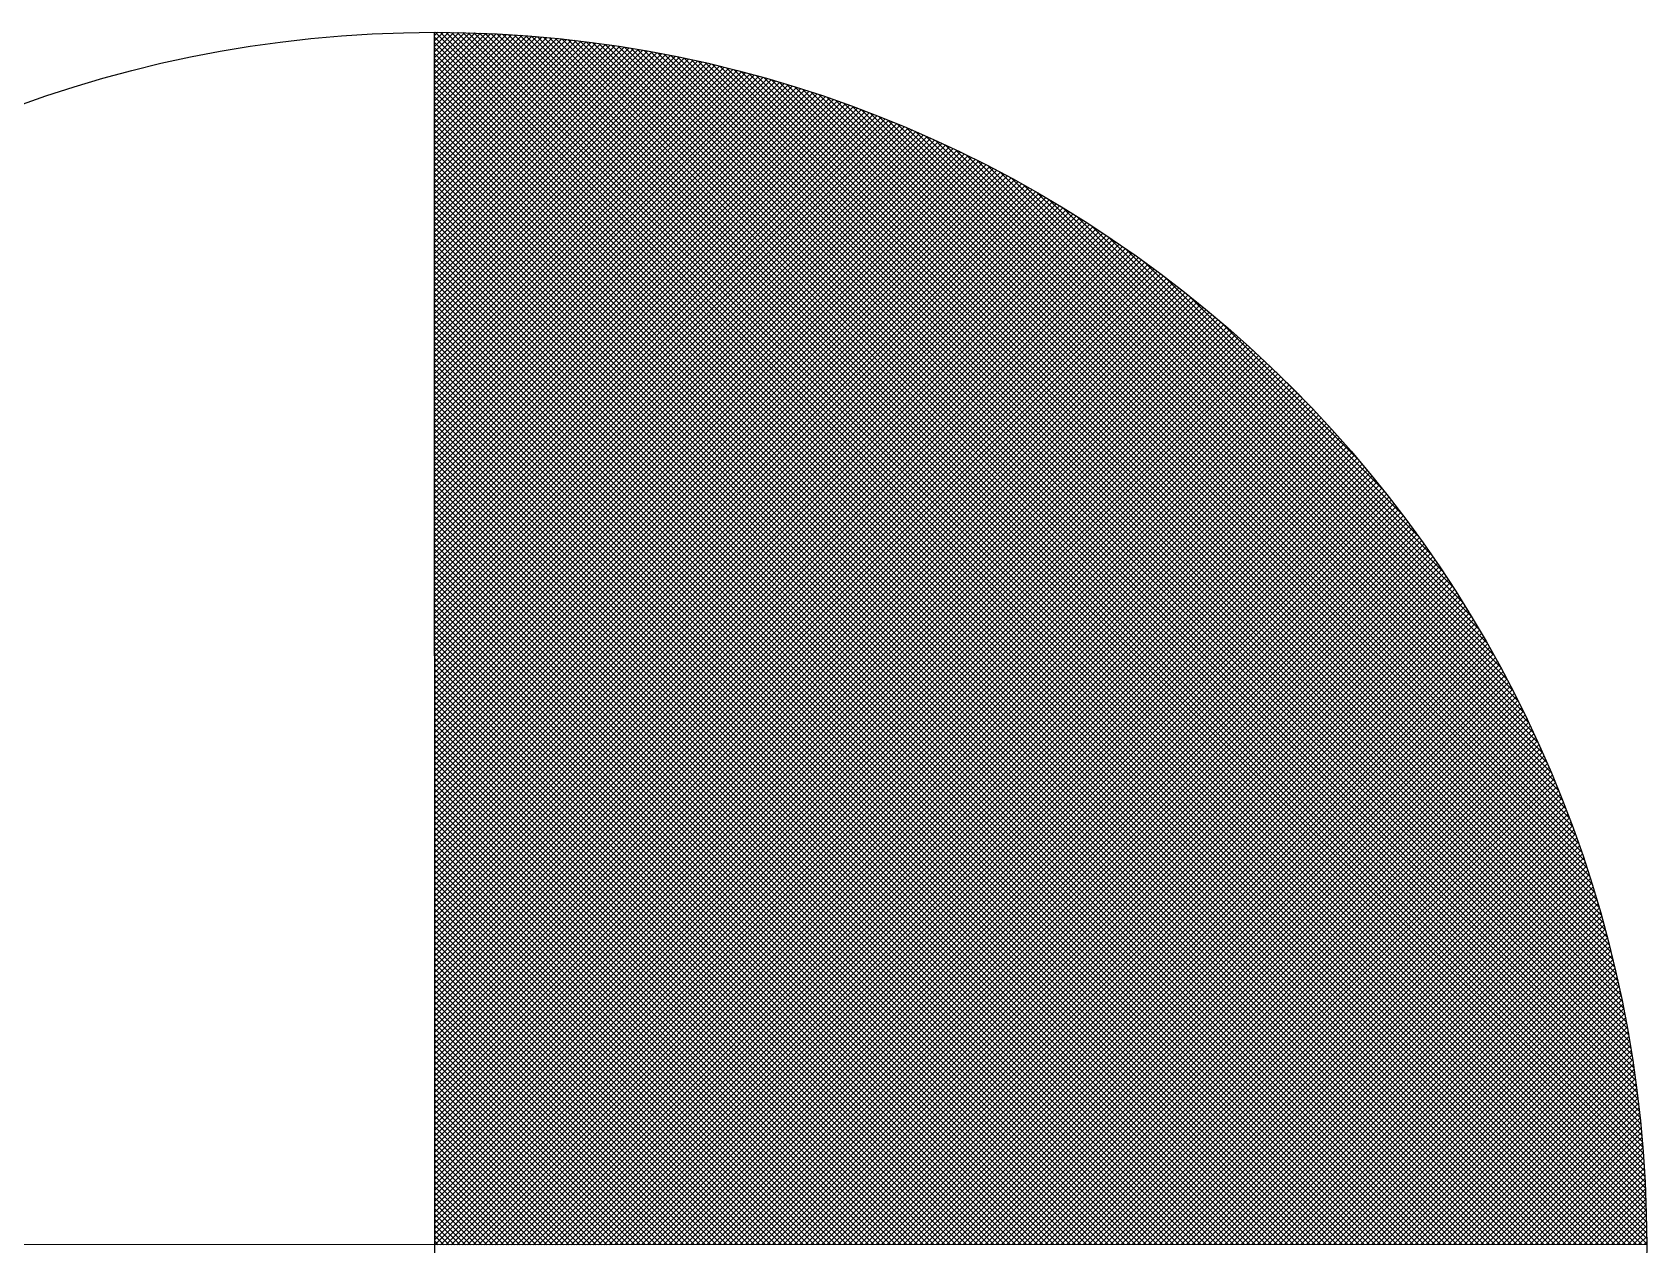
# Model space of a CAD drawing. Header units: inches. Extents: x 567429 to 582707, y 126347 to 133675.
# Drawn here: x 577653.217 to 577656.258, y 129429.051 to 129431.334 of the extents above; entities that cross this region are included whole.
import ezdxf

# ---------------------------------------------------------------- set-up
doc = ezdxf.new("R2010")
doc.units = ezdxf.units.IN
doc.header["$MEASUREMENT"] = 0
doc.layers.add('BORD', color=3, linetype='Continuous')

# ---------------------------------------------------------------- blocks, each defined once
blk = doc.blocks.new('BOARD2')
at = {"layer": 'BORD', "color": 2}
for p, q in [((121.2403, -43.0326), (121.2403, -38.213)), ((118.8305, -40.6228), (123.6501, -40.6228))]:
    blk.add_line(p, q, dxfattribs=at)
at = {"layer": 'BORD', "color": 30}
for p, q in [((121.2403, -40.63), (121.2475, -40.6228)), ((121.2403, -40.6408), (121.2583, -40.6228)), ((121.2403, -40.6517), (121.2691, -40.6228)), ((121.2403, -40.6625), (121.28, -40.6228)), ((121.2403, -40.6733), (121.2908, -40.6228)), ((121.2403, -40.6842), (121.3016, -40.6228)), ((121.2403, -40.695), (121.3124, -40.6228)), ((121.2403, -40.7058), (121.3233, -40.6228)), ((121.2403, -40.7166), (121.3341, -40.6228)), ((121.2403, -40.7275), (121.3449, -40.6228)), ((121.2403, -40.7383), (121.3558, -40.6228)), ((121.2403, -40.7491), (121.3666, -40.6228)), ((121.2403, -40.76), (121.3774, -40.6228)), ((121.2403, -40.7708), (121.3883, -40.6228)), ((121.2403, -40.7816), (121.3991, -40.6228)), ((121.2403, -40.7924), (121.4099, -40.6228)), ((121.2403, -40.8033), (121.4207, -40.6228)), ((121.2403, -40.8141), (121.4316, -40.6228)), ((121.2403, -40.8249), (121.4424, -40.6228)), ((121.2403, -40.8358), (121.4532, -40.6228)), ((121.2403, -40.8466), (121.4641, -40.6228)), ((121.2403, -40.8574), (121.4749, -40.6228)), ((121.2403, -40.8682), (121.4857, -40.6228)), ((121.2403, -40.8791), (121.4965, -40.6228)), ((121.2403, -40.8899), (121.5074, -40.6228)), ((121.2403, -40.9007), (121.5182, -40.6228)), ((121.2403, -40.9116), (121.529, -40.6228)), ((121.2403, -40.9224), (121.5399, -40.6228)), ((121.2403, -40.9332), (121.5507, -40.6228)), ((121.2403, -40.944), (121.5615, -40.6228)), ((121.2403, -40.9549), (121.5723, -40.6228)), ((121.2403, -40.9657), (121.5832, -40.6228)), ((121.2403, -40.9765), (121.594, -40.6228)), ((121.2403, -40.9874), (121.6048, -40.6228)), ((121.2403, -40.9982), (121.6157, -40.6228)), ((121.2403, -41.009), (121.6265, -40.6228)), ((121.2403, -41.0198), (121.6373, -40.6228)), ((121.2403, -41.0307), (121.6481, -40.6228)), ((121.2403, -41.0415), (121.659, -40.6228)), ((121.2403, -41.0523), (121.6698, -40.6228)), ((121.2403, -41.0632), (121.6806, -40.6228)), ((121.2403, -41.074), (121.6915, -40.6228)), ((121.2403, -41.0848), (121.7023, -40.6228)), ((121.2403, -41.0956), (121.7131, -40.6228)), ((121.2403, -41.1065), (121.7239, -40.6228)), ((121.2403, -41.1173), (121.7348, -40.6228)), ((121.2403, -41.1281), (121.7456, -40.6228)), ((121.2403, -41.139), (121.7564, -40.6228)), ((121.2403, -41.1498), (121.7673, -40.6228)), ((121.2403, -41.1606), (121.7781, -40.6228)), ((121.2403, -41.1715), (121.7889, -40.6228)), ((121.2403, -41.1823), (121.7997, -40.6228)), ((121.2403, -41.1931), (121.8106, -40.6228)), ((121.2403, -41.2039), (121.8214, -40.6228)), ((121.2403, -41.2148), (121.8322, -40.6228)), ((121.2403, -41.2256), (121.8431, -40.6228)), ((121.2403, -41.2364), (121.8539, -40.6228)), ((121.2403, -41.2473), (121.8647, -40.6228)), ((121.2403, -41.2581), (121.8755, -40.6228)), ((121.2403, -41.2689), (121.8864, -40.6228)), ((121.2403, -41.2797), (121.8972, -40.6228)), ((121.2403, -41.2906), (121.908, -40.6228)), ((121.2403, -41.3014), (121.9189, -40.6228)), ((121.2403, -41.3122), (121.9297, -40.6228)), ((121.2403, -41.3231), (121.9405, -40.6228)), ((121.2403, -41.3339), (121.9513, -40.6228)), ((121.2403, -41.3447), (121.9622, -40.6228)), ((121.2403, -41.3555), (121.973, -40.6228)), ((121.2403, -41.3664), (121.9838, -40.6228)), ((121.2403, -41.3772), (121.9947, -40.6228)), ((121.2403, -41.388), (122.0055, -40.6228)), ((121.2403, -41.3989), (122.0163, -40.6228)), ((121.2403, -41.4097), (122.0271, -40.6228)), ((121.2403, -41.4205), (122.038, -40.6228)), ((121.2403, -41.4313), (122.0488, -40.6228)), ((121.2403, -41.4422), (122.0596, -40.6228)), ((121.2403, -41.453), (122.0705, -40.6228)), ((121.2403, -41.4638), (122.0813, -40.6228)), ((121.2403, -41.4747), (122.0921, -40.6228)), ((121.2403, -41.4855), (122.1029, -40.6228)), ((121.2403, -41.4963), (122.1138, -40.6228)), ((121.2403, -41.5071), (122.1246, -40.6228)), ((121.2403, -41.518), (122.1354, -40.6228)), ((121.2403, -41.5288), (122.1463, -40.6228)), ((121.2403, -41.5396), (122.1571, -40.6228)), ((121.2403, -41.5505), (122.1679, -40.6228)), ((121.2403, -41.5613), (122.1787, -40.6228)), ((121.2403, -41.5721), (122.1896, -40.6228)), ((121.2403, -41.5829), (122.2004, -40.6228)), ((121.2403, -41.5938), (122.2112, -40.6228)), ((121.2403, -41.6046), (122.2221, -40.6228)), ((121.2403, -41.6154), (122.2329, -40.6228)), ((121.2403, -41.6263), (122.2437, -40.6228)), ((121.2403, -41.6371), (122.2545, -40.6228)), ((121.2403, -41.6479), (122.2654, -40.6228)), ((121.2403, -41.6587), (122.2762, -40.6228)), ((121.2403, -41.6696), (122.287, -40.6228)), ((121.2403, -41.6804), (122.2979, -40.6228)), ((121.2403, -41.6912), (122.3087, -40.6228)), ((121.2403, -41.7021), (122.3195, -40.6228)), ((121.2403, -41.7129), (122.3303, -40.6228)), ((121.2403, -41.7237), (122.3412, -40.6228)), ((121.2403, -41.7345), (122.352, -40.6228)), ((121.2403, -41.7454), (122.3628, -40.6228)), ((121.2403, -41.7562), (122.3737, -40.6228)), ((121.2403, -41.767), (122.3845, -40.6228)), ((121.2403, -41.7779), (122.3953, -40.6228)), ((121.2403, -41.7887), (122.4061, -40.6228)), ((121.2403, -41.7995), (122.417, -40.6228)), ((121.2403, -41.8103), (122.4278, -40.6228)), ((121.2403, -41.8212), (122.4386, -40.6228)), ((121.2403, -41.832), (122.4495, -40.6228)), ((121.2403, -41.8428), (122.4603, -40.6228)), ((121.2403, -41.8537), (122.4711, -40.6228)), ((121.2403, -41.8645), (122.4819, -40.6228)), ((121.2403, -41.8753), (122.4928, -40.6228)), ((121.2403, -41.8861), (122.5036, -40.6228)), ((121.2403, -41.897), (122.5144, -40.6228)), ((121.2403, -41.9078), (122.5253, -40.6228)), ((121.2403, -41.9186), (122.5361, -40.6228)), ((121.2403, -41.9295), (122.5469, -40.6228)), ((121.2403, -41.9403), (122.5577, -40.6228)), ((121.2403, -41.9511), (122.5686, -40.6228)), ((121.2403, -41.9619), (122.5794, -40.6228)), ((121.2403, -41.9728), (122.5902, -40.6228)), ((121.2403, -41.9836), (122.6011, -40.6228)), ((121.2403, -41.9944), (122.6119, -40.6228)), ((121.2403, -42.0053), (122.6227, -40.6228)), ((121.2403, -42.0161), (122.6335, -40.6228)), ((121.2403, -42.0269), (122.6444, -40.6228)), ((121.2403, -42.0377), (122.6552, -40.6228)), ((121.2403, -42.0486), (122.666, -40.6228)), ((121.2403, -42.0594), (122.6769, -40.6228)), ((121.2403, -42.0702), (122.6877, -40.6228)), ((121.2403, -42.0811), (122.6985, -40.6228)), ((121.2403, -42.0919), (122.7093, -40.6228)), ((121.2403, -42.1027), (122.7202, -40.6228)), ((121.2403, -42.1135), (122.731, -40.6228)), ((121.2403, -42.1244), (122.7418, -40.6228)), ((121.2403, -42.1352), (122.7527, -40.6228)), ((121.2403, -42.146), (122.7635, -40.6228)), ((121.2403, -42.1569), (122.7743, -40.6228)), ((121.2403, -42.1677), (122.7851, -40.6228)), ((121.2403, -42.1785), (122.796, -40.6228)), ((121.2403, -42.1893), (122.8068, -40.6228)), ((121.2403, -42.2002), (122.8176, -40.6228)), ((121.2403, -42.211), (122.8285, -40.6228)), ((121.2403, -42.2218), (122.8393, -40.6228)), ((121.2403, -42.2327), (122.8501, -40.6228)), ((121.2403, -42.2435), (122.861, -40.6228)), ((121.2403, -42.2543), (122.8718, -40.6228)), ((121.2403, -42.2651), (122.8826, -40.6228)), ((121.2403, -42.276), (122.8934, -40.6228)), ((121.2403, -42.2868), (122.9043, -40.6228)), ((121.2403, -42.2976), (122.9151, -40.6228)), ((121.2403, -42.3085), (122.9259, -40.6228)), ((121.2403, -42.3193), (122.9368, -40.6228)), ((121.2403, -42.3301), (122.9476, -40.6228)), ((121.2403, -42.3409), (122.9584, -40.6228)), ((121.2403, -42.3518), (122.9692, -40.6228)), ((121.2403, -42.3626), (122.9801, -40.6228)), ((121.2403, -42.3734), (122.9909, -40.6228)), ((121.2403, -42.3843), (123.0017, -40.6228)), ((121.2403, -42.3951), (123.0126, -40.6228)), ((121.2403, -42.4059), (123.0234, -40.6228)), ((121.2403, -42.4167), (123.0342, -40.6228)), ((121.2403, -42.4276), (123.045, -40.6228)), ((121.2403, -42.4384), (123.0559, -40.6228)), ((121.2403, -42.4492), (123.0667, -40.6228)), ((121.2403, -42.4601), (123.0775, -40.6228)), ((121.2403, -42.4709), (123.0884, -40.6228)), ((121.2403, -42.4817), (123.0992, -40.6228)), ((121.2403, -42.4925), (123.11, -40.6228)), ((121.2403, -42.5034), (123.1208, -40.6228)), ((121.2403, -42.5142), (123.1317, -40.6228)), ((121.2403, -42.525), (123.1425, -40.6228)), ((121.2403, -42.5359), (123.1533, -40.6228)), ((121.2403, -42.5467), (123.1642, -40.6228)), ((121.2403, -42.5575), (123.175, -40.6228)), ((121.2403, -42.5683), (123.1858, -40.6228)), ((121.2403, -42.5792), (123.1966, -40.6228)), ((121.2403, -42.59), (123.2075, -40.6228)), ((121.2403, -42.6008), (123.2183, -40.6228)), ((121.2403, -42.6117), (123.2291, -40.6228)), ((121.2403, -42.6225), (123.24, -40.6228)), ((121.2403, -42.6333), (123.2508, -40.6228)), ((121.2403, -42.6442), (123.2616, -40.6228)), ((121.2403, -42.655), (123.2724, -40.6228)), ((121.2403, -42.6658), (123.2833, -40.6228)), ((121.2403, -42.6766), (123.2941, -40.6228)), ((121.2403, -42.6875), (123.3049, -40.6228)), ((121.2403, -42.6983), (123.3158, -40.6228)), ((121.2403, -42.7091), (123.3266, -40.6228)), ((121.2403, -42.72), (123.3374, -40.6228)), ((121.2403, -42.7308), (123.3482, -40.6228)), ((121.2403, -42.7416), (123.3591, -40.6228)), ((121.2403, -42.7524), (123.3699, -40.6228)), ((121.2403, -42.7633), (123.3807, -40.6228)), ((121.2403, -42.7741), (123.3916, -40.6228)), ((121.2403, -42.7849), (123.4024, -40.6228)), ((121.2403, -42.7958), (123.4132, -40.6228)), ((121.2403, -42.8066), (123.424, -40.6228)), ((121.2403, -42.8174), (123.4349, -40.6228)), ((121.2403, -42.8282), (123.4457, -40.6228)), ((121.2403, -42.8391), (123.4565, -40.6228)), ((121.2403, -42.8499), (123.4674, -40.6228)), ((121.2403, -42.8607), (123.4782, -40.6228)), ((121.2403, -42.8716), (123.489, -40.6228)), ((121.2403, -42.8824), (123.4998, -40.6228)), ((121.2403, -42.8932), (123.5107, -40.6228)), ((121.2403, -42.904), (123.5215, -40.6228)), ((121.2403, -42.9149), (123.5323, -40.6228)), ((121.2403, -42.9257), (123.5432, -40.6228)), ((121.2403, -42.9365), (123.554, -40.6228)), ((121.2403, -42.9474), (123.5648, -40.6228)), ((121.2403, -42.9582), (123.5756, -40.6228)), ((121.2403, -42.969), (123.5865, -40.6228)), ((121.2403, -42.9798), (123.5973, -40.6228)), ((121.2403, -42.9907), (123.6081, -40.6228)), ((121.2403, -43.0015), (123.619, -40.6228)), ((121.2403, -43.0123), (123.6298, -40.6228)), ((121.2403, -43.0232), (123.6406, -40.6228)), ((122.9439, -42.3271), (121.2403, -40.6234)), ((122.9385, -42.3325), (121.2403, -40.6343)), ((121.2417, -43.0326), (123.6501, -40.6242)), ((122.9494, -42.3217), (121.2505, -40.6228)), ((121.2525, -43.0326), (123.65, -40.6351)), ((122.9547, -42.3163), (121.2613, -40.6228)), ((122.9601, -42.3108), (121.2721, -40.6228)), ((122.9655, -42.3053), (121.283, -40.6228)), ((122.9708, -42.2998), (121.2938, -40.6228)), ((122.9761, -42.2943), (121.3046, -40.6228)), ((122.9814, -42.2888), (121.3155, -40.6228)), ((122.9867, -42.2833), (121.3263, -40.6228)), ((122.992, -42.2777), (121.3371, -40.6228)), ((122.9972, -42.2721), (121.3479, -40.6228)), ((123.0025, -42.2665), (121.3588, -40.6228)), ((123.0077, -42.2609), (121.3696, -40.6228)), ((123.0129, -42.2553), (121.3804, -40.6228)), ((123.0181, -42.2496), (121.3913, -40.6228)), ((123.0232, -42.244), (121.4021, -40.6228)), ((123.0284, -42.2383), (121.4129, -40.6228)), ((123.0335, -42.2326), (121.4237, -40.6228)), ((123.0386, -42.2269), (121.4346, -40.6228)), ((123.0437, -42.2212), (121.4454, -40.6228)), ((123.0488, -42.2154), (121.4562, -40.6228)), ((123.0539, -42.2096), (121.4671, -40.6228)), ((123.0589, -42.2039), (121.4779, -40.6228)), ((123.0639, -42.1981), (121.4887, -40.6228)), ((123.069, -42.1922), (121.4995, -40.6228)), ((123.0739, -42.1864), (121.5104, -40.6228)), ((123.0789, -42.1805), (121.5212, -40.6228)), ((123.0839, -42.1747), (121.532, -40.6228)), ((123.0888, -42.1688), (121.5429, -40.6228)), ((123.0937, -42.1629), (121.5537, -40.6228)), ((123.0986, -42.157), (121.5645, -40.6228)), ((123.1035, -42.151), (121.5753, -40.6228)), ((123.1084, -42.1451), (121.5862, -40.6228)), ((123.1133, -42.1391), (121.597, -40.6228)), ((123.1181, -42.1331), (121.6078, -40.6228)), ((123.1229, -42.1271), (121.6187, -40.6228)), ((123.1277, -42.121), (121.6295, -40.6228)), ((123.1325, -42.115), (121.6403, -40.6228)), ((123.1373, -42.1089), (121.6511, -40.6228)), ((123.142, -42.1029), (121.662, -40.6228)), ((123.1467, -42.0968), (121.6728, -40.6228)), ((123.1515, -42.0906), (121.6836, -40.6228)), ((123.1561, -42.0845), (121.6945, -40.6228)), ((123.1608, -42.0784), (121.7053, -40.6228)), ((123.1655, -42.0722), (121.7161, -40.6228)), ((123.1701, -42.066), (121.7269, -40.6228)), ((123.1748, -42.0598), (121.7378, -40.6228)), ((123.1794, -42.0536), (121.7486, -40.6228)), ((123.1839, -42.0473), (121.7594, -40.6228)), ((123.1885, -42.0411), (121.7703, -40.6228)), ((123.1931, -42.0348), (121.7811, -40.6228)), ((123.1976, -42.0285), (121.7919, -40.6228)), ((123.2021, -42.0222), (121.8027, -40.6228)), ((123.2066, -42.0159), (121.8136, -40.6228)), ((123.2111, -42.0095), (121.8244, -40.6228)), ((123.2156, -42.0032), (121.8352, -40.6228)), ((123.22, -41.9968), (121.8461, -40.6228)), ((123.2244, -41.9904), (121.8569, -40.6228)), ((123.2289, -41.984), (121.8677, -40.6228)), ((123.2332, -41.9775), (121.8785, -40.6228)), ((123.2376, -41.9711), (121.8894, -40.6228)), ((123.242, -41.9646), (121.9002, -40.6228)), ((123.2463, -41.9581), (121.911, -40.6228)), ((123.2506, -41.9516), (121.9219, -40.6228)), ((123.2549, -41.9451), (121.9327, -40.6228)), ((123.2592, -41.9385), (121.9435, -40.6228)), ((123.2635, -41.9319), (121.9543, -40.6228)), ((123.2677, -41.9254), (121.9652, -40.6228)), ((123.2719, -41.9188), (121.976, -40.6228)), ((123.2761, -41.9121), (121.9868, -40.6228)), ((123.2803, -41.9055), (121.9977, -40.6228)), ((123.2845, -41.8988), (122.0085, -40.6228)), ((123.2887, -41.8922), (122.0193, -40.6228)), ((123.2928, -41.8855), (122.0301, -40.6228)), ((123.2969, -41.8788), (122.041, -40.6228)), ((123.301, -41.872), (122.0518, -40.6228)), ((123.3051, -41.8653), (122.0626, -40.6228)), ((123.3091, -41.8585), (122.0735, -40.6228)), ((123.3132, -41.8517), (122.0843, -40.6228)), ((123.3172, -41.8449), (122.0951, -40.6228)), ((123.3212, -41.8381), (122.1059, -40.6228)), ((123.3252, -41.8312), (122.1168, -40.6228)), ((123.3292, -41.8244), (122.1276, -40.6228)), ((123.3331, -41.8175), (122.1384, -40.6228)), ((123.337, -41.8106), (122.1493, -40.6228)), ((123.3409, -41.8037), (122.1601, -40.6228)), ((123.3448, -41.7967), (122.1709, -40.6228)), ((123.3487, -41.7898), (122.1817, -40.6228)), ((123.3525, -41.7828), (122.1926, -40.6228)), ((123.3564, -41.7758), (122.2034, -40.6228)), ((123.3602, -41.7688), (122.2142, -40.6228)), ((123.364, -41.7617), (122.2251, -40.6228)), ((123.3677, -41.7547), (122.2359, -40.6228)), ((123.3715, -41.7476), (122.2467, -40.6228)), ((123.3752, -41.7405), (122.2576, -40.6228)), ((123.3789, -41.7334), (122.2684, -40.6228)), ((123.3826, -41.7262), (122.2792, -40.6228)), ((123.3863, -41.7191), (122.29, -40.6228)), ((123.3899, -41.7119), (122.3009, -40.6228)), ((123.3936, -41.7047), (122.3117, -40.6228)), ((123.3972, -41.6975), (122.3225, -40.6228)), ((123.4008, -41.6902), (122.3334, -40.6228)), ((123.4043, -41.683), (122.3442, -40.6228)), ((123.4079, -41.6757), (122.355, -40.6228)), ((123.4114, -41.6684), (122.3658, -40.6228)), ((123.4149, -41.6611), (122.3767, -40.6228)), ((123.4184, -41.6537), (122.3875, -40.6228)), ((123.4219, -41.6464), (122.3983, -40.6228)), ((123.4253, -41.639), (122.4092, -40.6228)), ((123.4288, -41.6316), (122.42, -40.6228)), ((123.4322, -41.6242), (122.4308, -40.6228)), ((123.4356, -41.6167), (122.4416, -40.6228)), ((123.4389, -41.6093), (122.4525, -40.6228)), ((123.4423, -41.6018), (122.4633, -40.6228)), ((123.4456, -41.5943), (122.4741, -40.6228)), ((123.4489, -41.5868), (122.485, -40.6228)), ((123.4522, -41.5792), (122.4958, -40.6228)), ((123.4554, -41.5716), (122.5066, -40.6228)), ((123.4587, -41.564), (122.5174, -40.6228)), ((123.4619, -41.5564), (122.5283, -40.6228)), ((123.4651, -41.5488), (122.5391, -40.6228)), ((123.4682, -41.5411), (122.5499, -40.6228)), ((123.4714, -41.5335), (122.5608, -40.6228)), ((123.4745, -41.5258), (122.5716, -40.6228)), ((123.4776, -41.518), (122.5824, -40.6228)), ((123.4807, -41.5103), (122.5932, -40.6228)), ((123.4838, -41.5025), (122.6041, -40.6228)), ((123.4868, -41.4947), (122.6149, -40.6228)), ((123.4898, -41.4869), (122.6257, -40.6228)), ((123.4928, -41.4791), (122.6366, -40.6228)), ((123.4958, -41.4712), (122.6474, -40.6228)), ((123.4987, -41.4633), (122.6582, -40.6228)), ((123.5017, -41.4554), (122.669, -40.6228)), ((123.5046, -41.4475), (122.6799, -40.6228)), ((123.5074, -41.4396), (122.6907, -40.6228)), ((123.5103, -41.4316), (122.7015, -40.6228)), ((123.5131, -41.4236), (122.7124, -40.6228)), ((123.5159, -41.4156), (122.7232, -40.6228)), ((123.5187, -41.4075), (122.734, -40.6228)), ((123.5215, -41.3995), (122.7448, -40.6228)), ((123.5242, -41.3914), (122.7557, -40.6228)), ((123.5269, -41.3833), (122.7665, -40.6228)), ((123.5296, -41.3751), (122.7773, -40.6228)), ((123.5323, -41.367), (122.7882, -40.6228)), ((123.5349, -41.3588), (122.799, -40.6228)), ((123.5376, -41.3506), (122.8098, -40.6228)), ((123.5402, -41.3423), (122.8206, -40.6228)), ((123.5427, -41.3341), (122.8315, -40.6228)), ((123.5453, -41.3258), (122.8423, -40.6228)), ((123.5478, -41.3175), (122.8531, -40.6228)), ((123.5503, -41.3091), (122.864, -40.6228)), ((123.5527, -41.3008), (122.8748, -40.6228)), ((123.5552, -41.2924), (122.8856, -40.6228)), ((123.5576, -41.284), (122.8964, -40.6228)), ((123.56, -41.2755), (122.9073, -40.6228)), ((123.5624, -41.2671), (122.9181, -40.6228)), ((123.5647, -41.2586), (122.9289, -40.6228)), ((123.567, -41.2501), (122.9398, -40.6228)), ((123.5693, -41.2415), (122.9506, -40.6228)), ((123.5716, -41.233), (122.9614, -40.6228)), ((123.5738, -41.2244), (122.9722, -40.6228)), ((123.576, -41.2157), (122.9831, -40.6228)), ((123.5782, -41.2071), (122.9939, -40.6228)), ((123.5803, -41.1984), (123.0047, -40.6228)), ((123.5824, -41.1897), (123.0156, -40.6228)), ((123.5845, -41.181), (123.0264, -40.6228)), ((123.5866, -41.1722), (123.0372, -40.6228)), ((123.5887, -41.1634), (123.048, -40.6228)), ((123.5907, -41.1546), (123.0589, -40.6228)), ((123.5926, -41.1458), (123.0697, -40.6228)), ((123.5946, -41.1369), (123.0805, -40.6228)), ((123.5965, -41.128), (123.0914, -40.6228)), ((123.5984, -41.1191), (123.1022, -40.6228)), ((123.6003, -41.1101), (123.113, -40.6228)), ((123.6021, -41.1011), (123.1238, -40.6228)), ((123.6039, -41.0921), (123.1347, -40.6228)), ((123.6057, -41.083), (123.1455, -40.6228)), ((123.6075, -41.074), (123.1563, -40.6228)), ((123.6092, -41.0648), (123.1672, -40.6228)), ((123.6109, -41.0557), (123.178, -40.6228)), ((123.6125, -41.0465), (123.1888, -40.6228)), ((123.6142, -41.0373), (123.1996, -40.6228)), ((123.6157, -41.0281), (123.2105, -40.6228)), ((123.6173, -41.0188), (123.2213, -40.6228)), ((123.6188, -41.0095), (123.2321, -40.6228)), ((123.6203, -41.0002), (123.243, -40.6228)), ((123.6218, -40.9908), (123.2538, -40.6228)), ((123.6232, -40.9814), (123.2646, -40.6228)), ((123.6246, -40.972), (123.2754, -40.6228)), ((123.626, -40.9626), (123.2863, -40.6228)), ((123.6273, -40.9531), (123.2971, -40.6228)), ((123.6286, -40.9435), (123.3079, -40.6228)), ((123.6299, -40.934), (123.3188, -40.6228)), ((123.6311, -40.9244), (123.3296, -40.6228)), ((123.6323, -40.9147), (123.3404, -40.6228)), ((123.6335, -40.9051), (123.3512, -40.6228)), ((123.6346, -40.8954), (123.3621, -40.6228)), ((123.6357, -40.8856), (123.3729, -40.6228)), ((123.6368, -40.8758), (123.3837, -40.6228)), ((123.6378, -40.866), (123.3946, -40.6228)), ((123.6387, -40.8562), (123.4054, -40.6228)), ((123.6397, -40.8463), (123.4162, -40.6228)), ((123.6406, -40.8364), (123.427, -40.6228)), ((123.6415, -40.8264), (123.4379, -40.6228)), ((123.6423, -40.8164), (123.4487, -40.6228)), ((123.6431, -40.8064), (123.4595, -40.6228)), ((123.6438, -40.7963), (123.4704, -40.6228)), ((123.6445, -40.7862), (123.4812, -40.6228)), ((123.6452, -40.776), (123.492, -40.6228)), ((123.6458, -40.7658), (123.5028, -40.6228)), ((123.6464, -40.7556), (123.5137, -40.6228)), ((123.647, -40.7453), (123.5245, -40.6228)), ((123.6475, -40.7349), (123.5353, -40.6228)), ((123.6479, -40.7246), (123.5462, -40.6228)), ((123.6483, -40.7142), (123.557, -40.6228)), ((123.6487, -40.7037), (123.5678, -40.6228)), ((123.649, -40.6932), (123.5786, -40.6228)), ((123.6493, -40.6827), (123.5895, -40.6228)), ((123.6496, -40.6721), (123.6003, -40.6228)), ((123.6498, -40.6614), (123.6111, -40.6228)), ((123.6499, -40.6508), (123.622, -40.6228)), ((123.65, -40.64), (123.6328, -40.6228)), ((123.6501, -40.6293), (123.6436, -40.6228)), ((122.9331, -42.3379), (121.2403, -40.6451)), ((122.9276, -42.3433), (121.2403, -40.6559)), ((122.9221, -42.3486), (121.2403, -40.6668)), ((121.2634, -43.0325), (123.65, -40.646)), ((121.2744, -43.0324), (123.6498, -40.6569)), ((121.2854, -43.0322), (123.6496, -40.6679)), ((122.9167, -42.354), (121.2403, -40.6776)), ((122.9111, -42.3593), (121.2403, -40.6884)), ((122.9056, -42.3646), (121.2403, -40.6992)), ((121.2965, -43.032), (123.6494, -40.679)), ((121.3076, -43.0317), (123.6491, -40.6901)), ((121.3187, -43.0313), (123.6488, -40.7013)), ((122.9001, -42.3699), (121.2403, -40.7101)), ((122.8945, -42.3751), (121.2403, -40.7209)), ((122.8889, -42.3804), (121.2403, -40.7317)), ((121.33, -43.0309), (123.6484, -40.7125)), ((121.3412, -43.0305), (123.648, -40.7238)), ((122.8833, -42.3856), (121.2403, -40.7426)), ((122.8777, -42.3908), (121.2403, -40.7534)), ((122.8721, -42.396), (121.2403, -40.7642)), ((121.3526, -43.03), (123.6475, -40.7351)), ((121.3639, -43.0294), (123.6469, -40.7465)), ((121.3754, -43.0288), (123.6463, -40.7579)), ((122.8664, -42.4012), (121.2403, -40.7751)), ((122.8608, -42.4064), (121.2403, -40.7859)), ((122.8551, -42.4115), (121.2403, -40.7967)), ((121.3869, -43.0281), (123.6456, -40.7694)), ((121.3985, -43.0274), (123.6449, -40.781)), ((121.4101, -43.0266), (123.6441, -40.7926)), ((122.8494, -42.4167), (121.2403, -40.8075)), ((122.8437, -42.4218), (121.2403, -40.8184)), ((122.8379, -42.4269), (121.2403, -40.8292)), ((121.4218, -43.0258), (123.6432, -40.8043)), ((121.4335, -43.0249), (123.6423, -40.816)), ((121.4453, -43.0239), (123.6413, -40.8278)), ((122.8322, -42.4319), (121.2403, -40.84)), ((122.8264, -42.437), (121.2403, -40.8509)), ((122.8206, -42.442), (121.2403, -40.8617)), ((121.4572, -43.0228), (123.6403, -40.8397)), ((121.4691, -43.0217), (123.6392, -40.8517)), ((122.8148, -42.4471), (121.2403, -40.8725)), ((122.809, -42.4521), (121.2403, -40.8833)), ((121.4811, -43.0205), (123.638, -40.8637)), ((121.4932, -43.0193), (123.6368, -40.8757)), ((121.5053, -43.018), (123.6355, -40.8879)), ((122.8032, -42.4571), (121.2403, -40.8942)), ((122.7973, -42.462), (121.2403, -40.905)), ((122.7915, -42.467), (121.2403, -40.9158)), ((121.5175, -43.0166), (123.6341, -40.9001)), ((121.5298, -43.0152), (123.6326, -40.9124)), ((121.5422, -43.0136), (123.6311, -40.9247)), ((122.7856, -42.4719), (121.2403, -40.9267)), ((122.7797, -42.4769), (121.2403, -40.9375)), ((122.7737, -42.4818), (121.2403, -40.9483)), ((121.5546, -43.012), (123.6295, -40.9372)), ((121.5671, -43.0103), (123.6278, -40.9497)), ((122.7678, -42.4866), (121.2403, -40.9591)), ((122.7618, -42.4915), (121.2403, -40.97)), ((122.7558, -42.4964), (121.2403, -40.9808)), ((121.5797, -43.0086), (123.626, -40.9622)), ((121.5924, -43.0067), (123.6242, -40.9749)), ((121.6051, -43.0048), (123.6223, -40.9877)), ((122.7499, -42.5012), (121.2403, -40.9916)), ((122.7438, -42.506), (121.2403, -41.0025)), ((122.7378, -42.5108), (121.2403, -41.0133)), ((121.618, -43.0028), (123.6203, -41.0005)), ((121.6309, -43.0007), (123.6182, -41.0134)), ((122.7318, -42.5156), (121.2403, -41.0241)), ((122.7257, -42.5204), (121.2403, -41.0349)), ((122.7196, -42.5251), (121.2403, -41.0458)), ((121.6439, -42.9986), (123.616, -41.0264)), ((121.657, -42.9963), (123.6138, -41.0395)), ((121.6701, -42.994), (123.6114, -41.0527)), ((122.7135, -42.5298), (121.2403, -41.0566)), ((122.7074, -42.5345), (121.2403, -41.0674)), ((122.7013, -42.5392), (121.2403, -41.0783)), ((121.6834, -42.9915), (123.609, -41.0659)), ((121.6968, -42.989), (123.6064, -41.0793)), ((122.6951, -42.5439), (121.2403, -41.0891)), ((122.6889, -42.5486), (121.2403, -41.0999)), ((122.6827, -42.5532), (121.2403, -41.1107)), ((121.7102, -42.9863), (123.6038, -41.0928)), ((121.7238, -42.9836), (123.6011, -41.1063)), ((122.6765, -42.5578), (121.2403, -41.1216)), ((122.6703, -42.5624), (121.2403, -41.1324)), ((122.6641, -42.567), (121.2403, -41.1432)), ((121.7375, -42.9808), (123.5982, -41.12)), ((121.7513, -42.9778), (123.5953, -41.1338)), ((121.7651, -42.9748), (123.5922, -41.1477)), ((122.6578, -42.5716), (121.2403, -41.1541)), ((122.6515, -42.5761), (121.2403, -41.1649)), ((122.6452, -42.5807), (121.2403, -41.1757)), ((121.7791, -42.9716), (123.5891, -41.1617)), ((121.7932, -42.9683), (123.5858, -41.1758)), ((122.6389, -42.5852), (121.2403, -41.1865)), ((122.6326, -42.5897), (121.2403, -41.1974)), ((122.6262, -42.5942), (121.2403, -41.2082)), ((121.8075, -42.9649), (123.5824, -41.19)), ((121.8218, -42.9614), (123.5788, -41.2044)), ((122.6199, -42.5986), (121.2403, -41.219)), ((122.6135, -42.6031), (121.2403, -41.2299)), ((122.6071, -42.6075), (121.2403, -41.2407)), ((121.8363, -42.9577), (123.5752, -41.2188)), ((121.8509, -42.954), (123.5714, -41.2334)), ((122.6007, -42.6119), (121.2403, -41.2515)), ((122.5942, -42.6163), (121.2403, -41.2623)), ((122.5878, -42.6207), (121.2403, -41.2732)), ((121.8656, -42.9501), (123.5675, -41.2482)), ((121.8805, -42.946), (123.5635, -41.2631)), ((121.8955, -42.9418), (123.5593, -41.2781)), ((122.5813, -42.625), (121.2403, -41.284)), ((122.5748, -42.6293), (121.2403, -41.2948)), ((122.5683, -42.6337), (121.2403, -41.3057)), ((121.9107, -42.9375), (123.5549, -41.2933)), ((121.926, -42.933), (123.5504, -41.3086)), ((122.5618, -42.638), (121.2403, -41.3165)), ((122.5552, -42.6422), (121.2403, -41.3273)), ((122.5486, -42.6465), (121.2403, -41.3381)), ((121.9415, -42.9283), (123.5458, -41.3241)), ((121.9572, -42.9235), (123.541, -41.3397)), ((122.5421, -42.6507), (121.2403, -41.349)), ((122.5355, -42.655), (121.2403, -41.3598)), ((122.5288, -42.6592), (121.2403, -41.3706)), ((121.973, -42.9185), (123.536, -41.3555)), ((121.989, -42.9134), (123.5308, -41.3715)), ((122.5222, -42.6634), (121.2403, -41.3815)), ((122.5155, -42.6675), (121.2403, -41.3923)), ((122.5088, -42.6717), (121.2403, -41.4031)), ((122.0052, -42.908), (123.5255, -41.3877)), ((122.0215, -42.9025), (123.5199, -41.4041)), ((122.5022, -42.6758), (121.2403, -41.4139)), ((122.4954, -42.6799), (121.2403, -41.4248)), ((122.4887, -42.684), (121.2403, -41.4356)), ((122.0381, -42.8967), (123.5142, -41.4206)), ((122.0549, -42.8907), (123.5082, -41.4374)), ((122.4819, -42.6881), (121.2403, -41.4464)), ((122.4752, -42.6922), (121.2403, -41.4573)), ((122.4684, -42.6962), (121.2403, -41.4681)), ((122.0719, -42.8846), (123.502, -41.4544)), ((122.4616, -42.7002), (121.2403, -41.4789)), ((122.4547, -42.7042), (121.2403, -41.4897)), ((122.4479, -42.7082), (121.2403, -41.5006)), ((122.0891, -42.8782), (123.4956, -41.4717)), ((122.1066, -42.8715), (123.489, -41.4892)), ((122.441, -42.7121), (121.2403, -41.5114)), ((122.4341, -42.7161), (121.2403, -41.5222)), ((122.4272, -42.72), (121.2403, -41.5331)), ((122.1244, -42.8646), (123.482, -41.5069)), ((122.1424, -42.8574), (123.4748, -41.5249)), ((122.4203, -42.7239), (121.2403, -41.5439)), ((122.4134, -42.7278), (121.2403, -41.5547)), ((122.4064, -42.7317), (121.2403, -41.5655)), ((122.1607, -42.8499), (123.4674, -41.5432)), ((122.1793, -42.8421), (123.4596, -41.5619)), ((122.3994, -42.7355), (121.2403, -41.5764)), ((122.3924, -42.7393), (121.2403, -41.5872)), ((122.3854, -42.7431), (121.2403, -41.598)), ((122.1983, -42.834), (123.4515, -41.5808)), ((122.3784, -42.7469), (121.2403, -41.6089)), ((122.3713, -42.7507), (121.2403, -41.6197)), ((122.3642, -42.7545), (121.2403, -41.6305)), ((122.2175, -42.8256), (123.443, -41.6001)), ((122.2372, -42.8167), (123.4342, -41.6197)), ((122.3571, -42.7582), (121.2403, -41.6413)), ((122.35, -42.7619), (121.2403, -41.6522)), ((122.3429, -42.7656), (121.2403, -41.663)), ((122.2572, -42.8075), (123.425, -41.6398)), ((122.2777, -42.7979), (123.4153, -41.6603)), ((122.3357, -42.7692), (121.2403, -41.6738)), ((122.3285, -42.7729), (121.2403, -41.6847)), ((122.3213, -42.7765), (121.2403, -41.6955)), ((122.2987, -42.7877), (123.4052, -41.6812)), ((122.3141, -42.7801), (121.2403, -41.7063)), ((122.3069, -42.7837), (121.2403, -41.7171)), ((122.2996, -42.7873), (121.2403, -41.728)), ((122.3201, -42.7771), (123.3946, -41.7027)), ((122.3421, -42.766), (123.3834, -41.7246)), ((122.2923, -42.7908), (121.2403, -41.7388)), ((122.285, -42.7944), (121.2403, -41.7496)), ((122.2777, -42.7979), (121.2403, -41.7605)), ((122.3647, -42.7542), (123.3717, -41.7472)), ((122.2704, -42.8014), (121.2403, -41.7713)), ((122.263, -42.8048), (121.2403, -41.7821)), ((122.388, -42.7418), (123.3592, -41.7705)), ((122.2556, -42.8083), (121.2403, -41.7929)), ((122.2482, -42.8117), (121.2403, -41.8038)), ((122.2408, -42.8151), (121.2403, -41.8146)), ((122.412, -42.7286), (123.346, -41.7945)), ((122.4368, -42.7146), (123.332, -41.8194)), ((122.2333, -42.8185), (121.2403, -41.8254)), ((122.2259, -42.8218), (121.2403, -41.8363)), ((122.2184, -42.8252), (121.2403, -41.8471)), ((122.4626, -42.6996), (123.317, -41.8452)), ((122.2109, -42.8285), (121.2403, -41.8579)), ((122.2033, -42.8318), (121.2403, -41.8687)), ((122.1958, -42.8351), (121.2403, -41.8796)), ((122.4895, -42.6835), (123.301, -41.8721)), ((122.1882, -42.8383), (121.2403, -41.8904)), ((122.1806, -42.8416), (121.2403, -41.9012)), ((122.173, -42.8448), (121.2403, -41.9121)), ((122.5177, -42.6662), (123.2836, -41.9002)), ((122.1654, -42.848), (121.2403, -41.9229)), ((122.1577, -42.8511), (121.2403, -41.9337)), ((122.15, -42.8543), (121.2403, -41.9445)), ((122.5474, -42.6473), (123.2648, -41.9299)), ((122.1423, -42.8574), (121.2403, -41.9554)), ((122.1346, -42.8605), (121.2403, -41.9662)), ((122.1268, -42.8636), (121.2403, -41.977)), ((122.5789, -42.6266), (123.244, -41.9615)), ((122.1191, -42.8667), (121.2403, -41.9879)), ((122.1113, -42.8697), (121.2403, -41.9987)), ((122.1035, -42.8727), (121.2403, -42.0095)), ((122.6128, -42.6035), (123.221, -41.9954)), ((122.0956, -42.8757), (121.2403, -42.0203)), ((122.0878, -42.8787), (121.2403, -42.0312)), ((122.0799, -42.8816), (121.2403, -42.042)), ((122.6498, -42.5774), (123.1949, -42.0323)), ((122.072, -42.8845), (121.2403, -42.0528)), ((122.0641, -42.8874), (121.2403, -42.0637)), ((122.0561, -42.8903), (121.2403, -42.0745)), ((122.691, -42.547), (123.1645, -42.0736)), ((122.0481, -42.8932), (121.2403, -42.0853)), ((122.0401, -42.896), (121.2403, -42.0961)), ((122.0321, -42.8988), (121.2403, -42.107)), ((122.0241, -42.9016), (121.2403, -42.1178)), ((122.016, -42.9043), (121.2403, -42.1286)), ((122.0079, -42.9071), (121.2403, -42.1395)), ((122.7389, -42.5099), (123.1274, -42.1214)), ((121.9998, -42.9098), (121.2403, -42.1503)), ((121.9916, -42.9125), (121.2403, -42.1611)), ((121.9835, -42.9151), (121.2403, -42.1719)), ((121.9753, -42.9178), (121.2403, -42.1828)), ((121.9671, -42.9204), (121.2403, -42.1936)), ((121.9588, -42.923), (121.2403, -42.2044)), ((122.7994, -42.4603), (123.0777, -42.1819)), ((121.9506, -42.9256), (121.2403, -42.2153)), ((121.9423, -42.9281), (121.2403, -42.2261)), ((121.934, -42.9306), (121.2403, -42.2369)), ((121.9256, -42.9331), (121.2403, -42.2478)), ((121.9173, -42.9356), (121.2403, -42.2586)), ((121.9089, -42.938), (121.2403, -42.2694)), ((121.9005, -42.9404), (121.2403, -42.2802)), ((121.892, -42.9428), (121.2403, -42.2911)), ((121.8836, -42.9452), (121.2403, -42.3019)), ((122.9132, -42.3573), (122.9748, -42.2957)), ((121.8751, -42.9475), (121.2403, -42.3127)), ((121.8665, -42.9498), (121.2403, -42.3236)), ((121.858, -42.9521), (121.2403, -42.3344)), ((121.8494, -42.9544), (121.2403, -42.3452)), ((121.8408, -42.9566), (121.2403, -42.356)), ((121.8322, -42.9588), (121.2403, -42.3669)), ((121.8235, -42.961), (121.2403, -42.3777)), ((121.8149, -42.9631), (121.2403, -42.3885)), ((121.8062, -42.9652), (121.2403, -42.3994)), ((121.7974, -42.9673), (121.2403, -42.4102)), ((121.7887, -42.9694), (121.2403, -42.421)), ((121.7799, -42.9714), (121.2403, -42.4318)), ((121.771, -42.9734), (121.2403, -42.4427)), ((121.7622, -42.9754), (121.2403, -42.4535)), ((121.7533, -42.9774), (121.2403, -42.4643)), ((121.7444, -42.9793), (121.2403, -42.4752)), ((121.7355, -42.9812), (121.2403, -42.486)), ((121.7265, -42.983), (121.2403, -42.4968)), ((121.7175, -42.9849), (121.2403, -42.5076)), ((121.7085, -42.9867), (121.2403, -42.5185)), ((121.6994, -42.9885), (121.2403, -42.5293)), ((121.6904, -42.9902), (121.2403, -42.5401)), ((121.6812, -42.9919), (121.2403, -42.551)), ((121.6721, -42.9936), (121.2403, -42.5618)), ((121.6629, -42.9953), (121.2403, -42.5726)), ((121.6537, -42.9969), (121.2403, -42.5834)), ((121.6445, -42.9985), (121.2403, -42.5943)), ((121.6352, -43), (121.2403, -42.6051)), ((121.6259, -43.0016), (121.2403, -42.6159)), ((121.6166, -43.003), (121.2403, -42.6268)), ((121.6072, -43.0045), (121.2403, -42.6376)), ((121.5978, -43.0059), (121.2403, -42.6484)), ((121.5884, -43.0073), (121.2403, -42.6592)), ((121.5789, -43.0087), (121.2403, -42.6701)), ((121.5694, -43.01), (121.2403, -42.6809)), ((121.5599, -43.0113), (121.2403, -42.6917)), ((121.5503, -43.0126), (121.2403, -42.7026)), ((121.5407, -43.0138), (121.2403, -42.7134)), ((121.5311, -43.015), (121.2403, -42.7242)), ((121.5214, -43.0162), (121.2403, -42.735)), ((121.5117, -43.0173), (121.2403, -42.7459)), ((121.5019, -43.0184), (121.2403, -42.7567)), ((121.4922, -43.0194), (121.2403, -42.7675)), ((121.4823, -43.0204), (121.2403, -42.7784)), ((121.4725, -43.0214), (121.2403, -42.7892)), ((121.4626, -43.0223), (121.2403, -42.8)), ((121.4527, -43.0232), (121.2403, -42.8108)), ((121.4427, -43.0241), (121.2403, -42.8217)), ((121.4327, -43.0249), (121.2403, -42.8325)), ((121.4227, -43.0257), (121.2403, -42.8433)), ((121.4126, -43.0264), (121.2403, -42.8542)), ((121.4024, -43.0271), (121.2403, -42.865)), ((121.3923, -43.0278), (121.2403, -42.8758)), ((121.3821, -43.0284), (121.2403, -42.8866)), ((121.3718, -43.029), (121.2403, -42.8975)), ((121.3615, -43.0296), (121.2403, -42.9083)), ((121.3512, -43.0301), (121.2403, -42.9191)), ((121.3408, -43.0305), (121.2403, -42.93)), ((121.3304, -43.0309), (121.2403, -42.9408)), ((121.32, -43.0313), (121.2403, -42.9516)), ((121.3095, -43.0316), (121.2403, -42.9624)), ((121.2989, -43.0319), (121.2403, -42.9733)), ((121.2883, -43.0321), (121.2403, -42.9841)), ((121.2777, -43.0323), (121.2403, -42.9949)), ((121.267, -43.0325), (121.2403, -43.0058)), ((121.2563, -43.0326), (121.2403, -43.0166)), ((121.2455, -43.0326), (121.2403, -43.0274))]:
    blk.add_line(p, q, dxfattribs=at)
at = {"layer": 'BORD'}
blk.add_circle((121.2403, -40.6228), 2.4098, dxfattribs=at)

msp = doc.modelspace()

# ---------------------------------------------------------------- block references
at = {"layer": 'BORD', "ltscale": 5, "xscale": 0.947301618010808, "yscale": 0.947301618010808, "zscale": 0.947301618010808, "rotation": 90.0091431634973}
msp.add_blockref('BOARD2', (577615.511, 129314.1941), dxfattribs=at)

doc.saveas('drawing.dxf')
